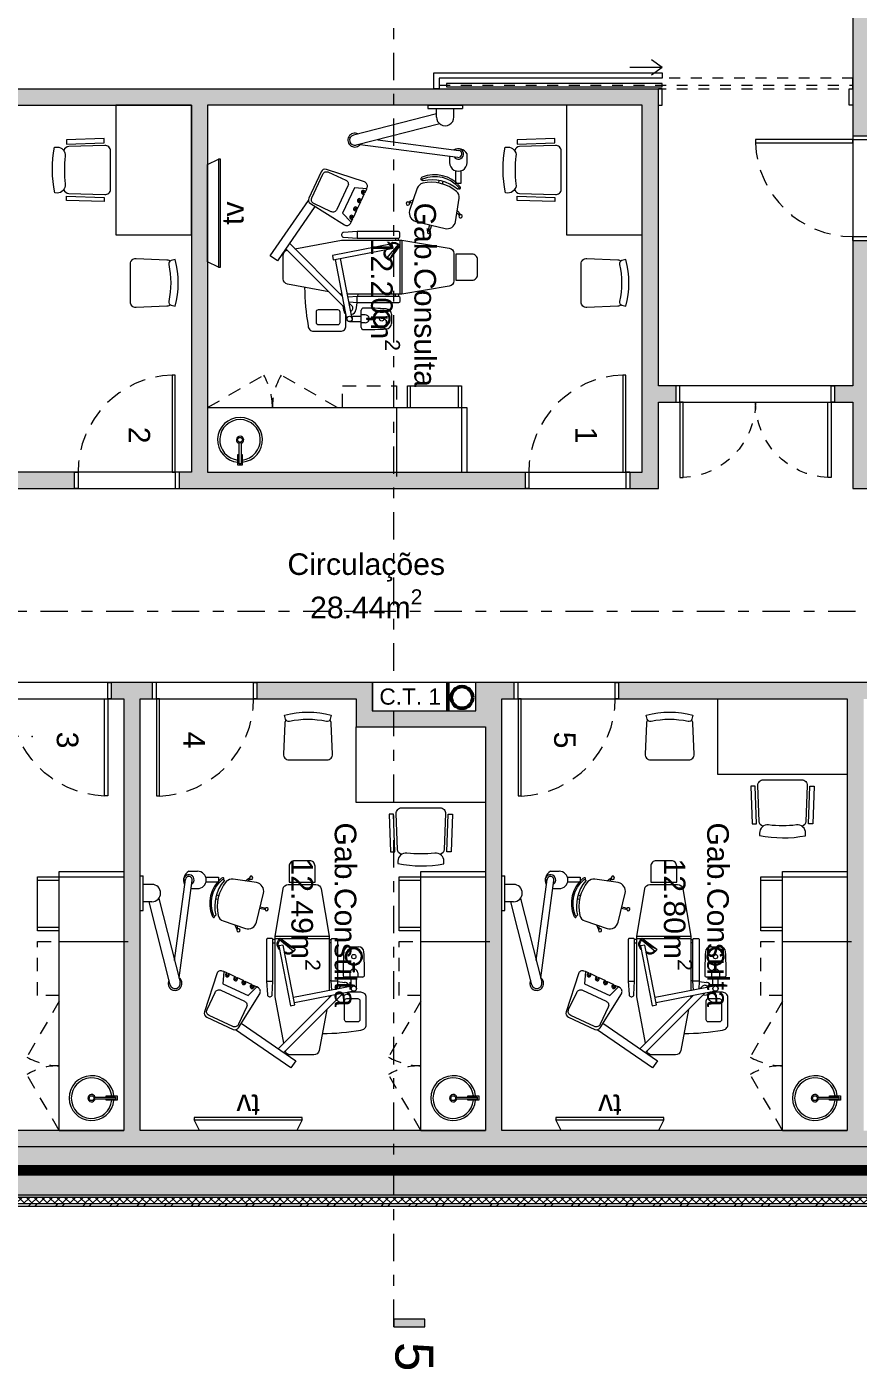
# Model space of a CAD drawing. Header units: metres. Extents: x 83 to 133, y -243 to -94.
# Drawn here: x 90.78 to 98.48, y -150.85 to -138.41 of the extents above; entities that cross this region are included whole.
import ezdxf

# ---------------------------------------------------------------- set-up
doc = ezdxf.new("R2010")
doc.units = ezdxf.units.M
doc.set_wipeout_variables(frame=1)
for name, pattern in [('08-128-Piso06_struct$0$HIDDEN', [0.375, 0.25, -0.125]), ('DASHDOT', [25.4, 12.7, -6.35, 0, -6.35]), ('DOT2', [3.175, 0, -3.175]), ('HIDDEN', [2.325005, 1.550003, -0.775002]), ('HIDDEN2', [4.7625, 3.175, -1.5875])]:
    doc.linetypes.add(name, pattern=pattern)
doc.layers.get('0').update_dxf_attribs({"lineweight": 5})
for name, color, linetype, lineweight in [('ARQ_Carpintarias', 6, 'Continuous', 5), ('ARQ_Legendas', 41, 'Continuous', 5), ('ARQ_Legendas Auto', 41, 'Continuous', 5), ('ARQ_Legendas sinalética', 71, 'Continuous', 5), ('ARQ_Mobiliario', 21, 'Continuous', 5), ('ARQ_Mobiliario GTS', 21, 'Continuous', 5), ('ARQ_Pladur', 1, 'Continuous', 5), ('ARQ_SCI', 2, 'Continuous', 5), ('ARQ_Tramas Pladur', 253, 'Continuous', 5), ('ARQ_Vista', 8, 'Continuous', 5), ('BASE', 7, 'Continuous', 5), ('FOLHA', 15, 'Continuous', 5), ('PLADUR', 1, 'Continuous', 5), ('VISTA', 8, 'Continuous', 5)]:
    doc.layers.add(name, color=color, linetype=linetype, lineweight=lineweight)
doc.layers.add('ARQ_HELP', color=7, linetype='Continuous', lineweight=5, true_color=0x1aff1a, plot=False)
doc.styles.get("Standard").update_dxf_attribs({"font": 'arial.ttf'})

# ---------------------------------------------------------------- blocks, each defined once
blk = doc.blocks.new('TS ST_BASE')
at = {"true_color": 0x323232}
blk.add_hatch(color=250, dxfattribs=at).paths.add_polyline_path([(130.981, -149.235), (130.981, -148.785), (85.803, -148.785), (85.803, -149.235), (105.857, -149.235)])
at = {"true_color": 0x808080}
h = blk.add_hatch(dxfattribs=at)
h.set_pattern_fill('FP_10', color=8, style=0, pattern_type=2)
h.set_pattern_definition([(45, (0, 0), (-0.035355339, 0.035355339), []), (135, (0, 0), (-0.035355339, -0.035355339), [])])
h.paths.add_polyline_path([(131.511, -149.315), (131.511, -149.255), (85.723, -149.255), (85.723, -149.315), (105.857, -149.315)])
h = blk.add_hatch(dxfattribs=at)
h.set_pattern_fill('FP_8', color=8, style=0, pattern_type=2)
h.set_pattern_definition([(0, (0, 0), (0.1016, 0.0254), [0.00838, -0.06782, 0.00838, -0.06782, -0.4064]), (0, (0, 0), (0.1016, 0.0254), [-0.1524, 0.00838, -0.14402, 0.00838, -0.06782, -0.1778]), (0, (0, 0), (0.1016, 0.0254), [-0.381, 0.00838, -0.04242, 0.00838, -0.11862]), (120, (0.0381, 0.0127), (-0.0727970453, 0.075288181), [0.00838, -0.06782, 0.00838, -0.06782, -0.4064]), (120, (0.0381, 0.0127), (-0.0727970453, 0.075288181), [-0.1524, 0.00838, -0.14402, 0.00838, -0.06782, -0.1778]), (120, (0.0381, 0.0127), (-0.0727970453, 0.075288181), [-0.381, 0.00838, -0.04242, 0.00838, -0.11862]), (240, (0.0508, 0.0635), (-0.0288029547, -0.100688181), [0.00838, -0.06782, 0.00838, -0.06782, -0.4064]), (240, (0.0508, 0.0635), (-0.0288029547, -0.100688181), [-0.1524, 0.00838, -0.14402, 0.00838, -0.06782, -0.1778]), (240, (0.0508, 0.0635), (-0.0288029547, -0.100688181), [-0.381, 0.00838, -0.04242, 0.00838, -0.11862])])
h.paths.add_polyline_path([(131.451, -149.255), (131.451, -149.235), (85.783, -149.235), (85.783, -149.255), (105.857, -149.255)])
at = {"true_color": 0x646464}
h = blk.add_hatch(dxfattribs=at)
h.set_pattern_fill('FP_9', color=251, style=0, pattern_type=2)
h.set_pattern_definition([(45, (0, 0), (-0.12572359, 0.12572359), []), (45, (0, 0.1905), (-0.12572359, 0.12572359), [])])
h.paths.add_polyline_path([(131.531, -149.335), (131.531, -149.315), (85.703, -149.315), (85.703, -149.335), (105.857, -149.335)])
for p, q in [((131.431, -148.785), (85.703, -148.785)), ((131.451, -149.255), (85.783, -149.255)), ((131.431, -149.235), (85.803, -149.235)), ((85.703, -149.335), (131.531, -149.335)), ((131.511, -149.315), (85.723, -149.315))]:
    blk.add_line(p, q)
blk = doc.blocks.new('Arq Porta 90-flat98')
at = {"color": 0}
for points in [[(0, -0.15), (0.15, -0.15), (0.15, -0.115)], [(0, -0.115), (0, -0.15)], [(0, -0.15), (-0.9, -0.15), (-0.9, -0.18), (0, -0.18), (0, -0.15)], [(0, -1.05), (0.15, -1.05), (0.15, -1.085)], [(0, -1.085), (0, -1.05)]]:
    blk.add_lwpolyline(points, dxfattribs=at)
at = {"layer": 'ARQ_Pladur', "linetype": 'Continuous'}
for p, q in [((0, -0.115), (0.15, -0.115)), ((0, -1.085), (0.15, -1.085))]:
    blk.add_line(p, q, dxfattribs=at)
at = {"layer": 'ARQ_Vista', "linetype": 'HIDDEN', "ltscale": 0.1}
blk.add_arc((0, -0.149), 0.901, 181.9659, 269.9762, dxfattribs=at)
blk = doc.blocks.new('Sanit Cuba Redonda-flat6')
at = {"color": 0}
blk.add_lwpolyline([(-0.009, -0.165), (-0.02, -0.165), (-0.02, -0.064), (0.02, -0.064), (0.02, -0.165), (0.009, -0.165)], dxfattribs=at)
blk.add_lwpolyline([(-0.009, -0.078), (0.009, -0.078), (0.009, -0.276), (-0.009, -0.276)], close=True, dxfattribs=at)
blk.add_circle((0, -0.3), 0.0225, dxfattribs=at)
for radius, start, end in [(0.208, 95.5217, 84.5532), (0.188, 96.096, 83.9868), (0.0344, 105.1479, 74.8521)]:
    blk.add_arc((0, -0.3), radius, start, end, dxfattribs=at)
blk = doc.blocks.new('Bancada DEN-flat6')
for p, q in [((-1.75, -0.6), (-1.75, 0.039)), ((0, -0.6), (0, 0)), ((-2.4, -0.6), (-2.4, 0)), ((-2.35, -0.6), (-2.35, -0.001)), ((0, -0.6), (-2.4, -0.6))]:
    blk.add_line(p, q)
at = {"linetype": '08-128-Piso06_struct$0$HIDDEN', "ltscale": 0.5}
for p, q in [((-1.2, -0.6), (-0.68, -0.9)), ((0, -0.6), (-0.52, -0.9))]:
    blk.add_line(p, q, dxfattribs=at)
for points in [[(-1.85, -0.6), (-1.85, -0.8), (-2.35, -0.8), (-2.35, -0.6)], [(-2.32, -0.8), (-2.32, -0.6)], [(-1.88, -0.6), (-1.88, -0.8)]]:
    blk.add_lwpolyline(points)
blk.add_lwpolyline([(-1.25, -0.6), (-1.25, -0.8), (-1.75, -0.8), (-1.75, -0.6)], dxfattribs=at)
for centre, start, end in [((-1.2, -0.6), 330, 0), ((0, -0.6), 180, 210)]:
    blk.add_arc(centre, 0.6, start, end, dxfattribs=at)
blk.add_blockref('Sanit Cuba Redonda-flat6', (-0.3, 0))
blk = doc.blocks.new('Equip Cadeira Dentária-flat6')
at = {"color": 0, "linetype": 'Continuous'}
for p, q in [((0.798, 0.436), (0.798, 0.522)), ((1.04, 0.516), (1.078, 0.516)), ((1.078, 0.559), (1.078, 0.399)), ((1.185, 0.504), (1.078, 0.504)), ((1.023, 0.485), (0.95, 0.485)), ((1.023, 0.473), (0.95, 0.473)), ((1.04, 0.443), (1.078, 0.443)), ((1.164, 0.454), (1.081, 0.454)), ((1.119, 0.329), (1.127, 0.395)), ((1.16, 0.479), (1.268, -0.081)), ((1.21, 0.479), (1.317, -0.072)), ((1.247, 0.36), (1.242, 0.395)), ((0.7, -0.25), (0.7, 0.25)), ((0.72, -0.202), (0.72, 0.25)), ((0.761, 0.27), (0.761, 0.25)), ((1.109, 0.25), (1.111, 0.27)), ((1.115, 0.329), (1.115, 0.27)), ((1.26, 0.25), (1.258, 0.263)), ((0.842, -0.079), (0.729, -0.212)), ((0.72, -0.25), (0.72, -0.206)), ((0.847, -0.157), (0.842, -0.164)), ((0.761, -0.27), (0.761, -0.25)), ((1.115, -0.329), (1.115, -0.27)), ((0.325, -0.772), (0.319, -0.795)), ((0.359, -0.78), (0.354, -0.803))]:
    blk.add_line(p, q, dxfattribs=at)
for points in [[(1.602, 0.187, 0.04351), (1.569, 0.544, 0.414214), (1.519, 0.594), (1.269, 0.594, 0.414214), (1.219, 0.544), (1.219, 0.431)], [(1.174, 0.407, 0.540214), (1.163, 0.358), (1.188, 0.334)], [(1.199, 0.275), (1.115, 0.27), (0.731, 0.27, -0.414214), (0.721, 0.28), (0.721, 0.319, -0.414214), (0.731, 0.329), (1.115, 0.329), (1.189, 0.325)], [(0.428, -0.389), (0.438, -0.348), (0.44, -0.348, 0.447214), (0.451, -0.351), (0.453, -0.351), (0.443, -0.393)], [(0.731, -0.25), (0.731, -0.27, 0.414214), (0.721, -0.28), (0.721, -0.319, 0.414214), (0.731, -0.329), (1.115, -0.329), (1.241, -0.322, 0.398235), (1.26, -0.302), (1.26, -0.297, 0.398235), (1.241, -0.277), (1.115, -0.27), (0.731, -0.27)], [(0.187, -0.523), (0.162, -0.495), (0.163, -0.495, 0.447214), (0.173, -0.49), (0.175, -0.489), (0.191, -0.499)], [(1.449, -0.884), (1.563, -0.64, 0.379025), (1.548, -0.59), (1.233, -0.393, 0.414214), (1.178, -0.405), (1.17, -0.418), (1.155, -0.452), (1.163, -0.456, -2.849), (1.159, -0.465), (1.15, -0.461), (1.118, -0.529), (1.127, -0.533, -2.849), (1.123, -0.542), (1.114, -0.538), (1.082, -0.606), (1.091, -0.61, -2.849), (1.087, -0.619), (1.078, -0.615), (1.046, -0.683), (1.055, -0.687, -2.849), (1.051, -0.696), (1.042, -0.692), (1.026, -0.726), (1.022, -0.74, 0.414214), (1.047, -0.79), (1.4, -0.905, 0.379025), (1.449, -0.884)], [(0.595, -0.622), (0.631, -0.609), (0.63, -0.607, -0.447214), (0.623, -0.598), (0.622, -0.597), (0.603, -0.599)], [(0.173, -0.731, 1.14546), (0.159, -0.737, 0.124165), (0.164, -0.749, 0.323726), (0.512, -0.834, 0.124165), (0.523, -0.825, 1.14546), (0.513, -0.813)]]:
    blk.add_lwpolyline(points, format="xyb", dxfattribs=at)
at = {"color": 0, "linetype": 'Continuous', "flags": 128}
for points in [[(1.473, 0.393), (1.297, 0.393, -0.414214), (1.277, 0.413), (1.277, 0.515, -0.414214), (1.297, 0.535), (1.473, 0.535, -0.414214), (1.493, 0.515), (1.493, 0.413, -0.414214)], [(0.05, -0.12), (0.2, -0.12), (0.2, 0.12), (0.05, 0.12, 0.414214), (0, 0.07), (0, -0.07, 0.414214)], [(1.356, -0.514), (1.516, -0.589, -0.414214), (1.536, -0.642), (1.433, -0.862, -0.414214), (1.38, -0.881), (1.22, -0.806, -0.414214), (1.2, -0.753), (1.303, -0.534, -0.414214)], [(0.187, -0.723, 0.237888), (0.504, -0.8, -0.605717), (0.511, -0.816, -0.122717), (0.506, -0.82, -0.323529), (0.176, -0.74, -0.122717), (0.173, -0.734, -0.605717)]]:
    blk.add_lwpolyline(points, format="xyb", close=True, dxfattribs=at)
at = {"color": 0, "linetype": 'Continuous'}
for points in [[(1.777, -0.17), (1.229, 0.377)], [(0.731, 0.25), (0.731, 0.27)], [(1.25, 0.271), (1.742, -0.221)], [(1.506, -0.563), (1.854, -0.058), (1.92, -0.104), (1.566, -0.617)], [(1.026, -0.726), (1.14, -0.735), (1.25, -0.499), (1.17, -0.418)]]:
    blk.add_lwpolyline(points, dxfattribs=at)
at = {"color": 0, "linetype": 'Continuous', "flags": 128}
for points in [[(1.691, -0.17), (1.26, -0.25), (0.7, -0.25), (0.262, -0.177, -0.366629), (0.22, -0.128), (0.22, 0.128, -0.366629), (0.262, 0.177), (0.7, 0.25), (1.204, 0.25)], [(1.378, 0.228), (1.759, 0.158, -0.361544), (1.8, 0.108), (1.8, -0.108, -0.339517), (1.763, -0.157, -0.339517)], [(0.822, -0.208, -0.402739), (0.74, -0.22), (0.718, -0.204), (0.82, -0.064), (0.842, -0.079, -0.403201), (0.857, -0.161, -0.403201)], [(0.835, -0.087), (0.836, -0.087, -0.414214), (0.847, -0.157)], [(0.804, -0.212, -0.323563), (0.746, -0.212), (0.736, -0.205)], [(1.146, -0.47), (1.151, -0.472, 1.863325), (1.164, -0.445), (1.159, -0.443)], [(1.074, -0.624), (1.079, -0.626, 1.863325), (1.092, -0.599), (1.087, -0.597)], [(1.11, -0.547), (1.115, -0.549, 1.863325), (1.128, -0.522), (1.123, -0.52)], [(1.038, -0.701), (1.043, -0.703, 1.863325), (1.056, -0.676), (1.051, -0.674)]]:
    blk.add_lwpolyline(points, format="xyb", dxfattribs=at)
blk.add_lwpolyline([(1.254, 0.25), (1.26, 0.25), (1.274, 0.247)], dxfattribs=at)
at = {"color": 0, "linetype": 'Continuous'}
blk.add_lwpolyline([(1.336, -0.068), (0.783, -0.175), (0.79, -0.215), (1.344, -0.107)], close=True, dxfattribs=at)
blk.add_lwpolyline([(0.507, -0.777, 0.260869), (0.558, -0.732), (0.629, -0.524, 0.427409), (0.571, -0.424), (0.3, -0.358, 0.427409), (0.203, -0.421), (0.17, -0.638, 0.260869), (0.194, -0.702, 0.234505)], format="xyb", close=True, dxfattribs=at)
for centre, radius in [((0.888, 0.479), 0.02), ((1.185, 0.479), 0.025), ((0.446, -0.346), 0.005), ((0.167, -0.488), 0.005), ((0.63, -0.6), 0.005)]:
    blk.add_circle(centre, radius, dxfattribs=at)
for centre, radius, start, end in [((0.848, 0.522), 0.05, 93.3074, 180), ((0.888, 0.479), 0.08, 4.3667, 355.6333), ((0.888, 0.479), 0.07, 4.992, 355.008), ((1.088, -3.631), 4.21, 90.4102, 93.3074), ((1.04, 0.479), 0.0368, 90, 170.4608), ((1.058, 0.559), 0.02, 0, 90.4102), ((0.848, 0.436), 0.05, 180, 266.6926), ((1.088, 4.589), 4.21, 266.6926, 269.5898), ((0.95, 0.479), 0.00609, 90, 270), ((1.04, 0.479), 0.0368, 189.5392, 270), ((1.023, 0.479), 0.00609, 270, 90), ((1.058, 0.399), 0.02, 269.5898, 0), ((1.176, 0.389), 0.05, 100.0044, 173.0605), ((1.193, 0.389), 0.05, 6.9395, 58.8932), ((0.438, 0.106), 0.418, 312.1143, 336.123), ((0.45, -0.328), 0.015, 268.93, 244.7502), ((0.158, -0.472), 0.015, 308.93, 284.7502), ((0.645, -0.59), 0.015, 228.017, 203.8373), ((0.501, -0.808), 0.0125, 293.2535, 321.2382)]:
    blk.add_arc(centre, radius, start, end, dxfattribs=at)
blk = doc.blocks.new('Equip RX Dentária-flat6')
at = {"color": 0, "linetype": 'Continuous'}
for p, q in [((-0.146, 0.608), (-0.146, 0.724)), ((-0.146, 0.724), (-0.1, 0.724)), ((-0.1, 0.724), (-0.1, 0.608)), ((-0.202, 0.451), (-0.202, 0.531)), ((-0.041, 0.472), (-0.041, 0.531)), ((0.625, 0.319), (-0.126, 0.419)), ((0.786, 0.362), (-0.118, 0.482)), ((0.05, 0.172), (0.825, 0.37)), ((0.08, 0.08), (0.849, 0.276)), ((0.161, 0.029), (-0.161, 0.029)), ((-0.161, 0), (-0.161, 0.029)), ((0.161, 0), (-0.161, 0)), ((-0.08, 0.109), (-0.08, 0.029)), ((0.08, 0.109), (0.08, 0.029)), ((0.161, 0), (0.161, 0.029))]:
    blk.add_line(p, q, dxfattribs=at)
for centre, radius, start, end in [((-0.122, 0.531), 0.0804, 360, 180), ((-0.122, 0.451), 0.0482, 34.2218, 310.6011), ((-0.122, 0.493), 0.0911, 208.0725, 297.3859), ((-0.122, 0.451), 0.0322, 82.4115, 262.4115), ((0.837, 0.323), 0.0643, 242.931, 145.7502), ((0.837, 0.323), 0.0482, 284.3406, 104.3406), ((0, 0.109), 0.0804, 360, 180)]:
    blk.add_arc(centre, radius, start, end, dxfattribs=at)
blk = doc.blocks.new('Mob Cadeira rodada 1-flat56')
for points in [[(0.108, 0.293), (0.458, 0.281), (0.458, 0.241), (0.108, 0.253)], [(0.108, -0.293), (0.458, -0.281), (0.458, -0.241), (0.108, -0.253)]]:
    blk.add_lwpolyline(points, close=True)
blk.add_lwpolyline([(0.481, 0.181, 0.320836), (0.436, 0.217), (0.103, 0.228, 0.430564), (0.05, 0.178), (0.05, -0.178, 0.430564), (0.103, -0.228), (0.436, -0.217, 0.320836), (0.481, -0.181)], format="xyb")
blk.add_lwpolyline([(0.568, -0.212), (0.545, -0.213, -0.46106), (0.469, -0.129, 0.062207), (0.469, 0.129, -0.46106), (0.545, 0.213), (0.565, 0.212, -0.102212)], format="xyb", close=True)
blk = doc.blocks.new('Mob Mesa controlo-flat7')
at = {"color": 0}
blk.add_lwpolyline([(0.7, 0), (0.7, 1.2), (0, 1.2), (0, 0)], close=True, dxfattribs=at)
blk.add_blockref('Mob Cadeira rodada 1-flat56', (0.7, 0.6), dxfattribs=at)
blk = doc.blocks.new('Mob Cadeira 1-flat54')
at = {"color": 0}
blk.add_lwpolyline([(0.44, -0.153, 0.169762), (0.427, -0.123), (0.234, 0.088, 0.430564), (0.161, 0.09), (-0.09, -0.161, 0.430564), (-0.088, -0.234), (0.123, -0.427, 0.169762), (0.153, -0.44)], format="xyb", dxfattribs=at)
blk.add_lwpolyline([(0.156, -0.448, -0.400296), (0.166, -0.408, 0.108355), (0.408, -0.166, -0.400296), (0.448, -0.156), (0.482, -0.176, -0.128747), (0.176, -0.482)], format="xyb", close=True, dxfattribs=at)
blk = doc.blocks.new('TV Sala Espera-flat1')
at = {"color": 0}
for p, q in [((-0.5, -0.1), (-0.5, -0.12)), ((-0.5, -0.12), (0.5, -0.12)), ((0.5, -0.12), (0.5, -0.1))]:
    blk.add_line(p, q, dxfattribs=at)
blk.add_lwpolyline([(0.5, -0.1), (-0.5, -0.1), (-0.45, 0), (0.45, 0)], close=True, dxfattribs=at)
at = {"layer": 'ARQ_Legendas', "insert": (0, -0.133), "char_height": 0.2, "width": 1.01605, "attachment_point": 2}
blk.add_mtext('tv', dxfattribs=at)
blk = doc.blocks.new('porta 1.70cm')
for points in [[(-730.989, 85.596), (-731.019, 85.596), (-731.019, 87.596), (-730.989, 87.596), (-730.989, 85.596)], [(-730.819, 85.631), (-730.819, 85.596), (-730.969, 85.596), (-730.969, 85.631)], [(-730.819, 83.831), (-730.819, 83.866), (-730.969, 83.866), (-730.969, 83.831)]]:
    blk.add_lwpolyline(points)
at = {"layer": 'ARQ_Pladur', "linetype": 'Continuous'}
for p, q in [((-730.819, 85.631), (-730.969, 85.631)), ((-730.969, 83.831), (-730.819, 83.831))]:
    blk.add_line(p, q, dxfattribs=at)
at = {"layer": 'ARQ_Vista', "linetype": 'DOT2', "ltscale": 0.005}
blk.add_line((-731.004, 87.661), (-731.004, 83.831), dxfattribs=at)
at = {"layer": 'ARQ_Vista'}
for q in [(-731.169, 85.896), (-731.239, 85.696), (-731.098, 85.696)]:
    blk.add_line((-731.169, 85.596), q, dxfattribs=at)
at = {"layer": 'ARQ_Vista', "linetype": 'Continuous'}
blk.add_lwpolyline([(-730.969, 87.711), (-731.119, 87.711), (-731.119, 85.596), (-731.069, 85.596), (-731.069, 87.661), (-730.969, 87.661), (-730.969, 87.711)], dxfattribs=at)
at = {"layer": 'ARQ_Vista', "linetype": 'HIDDEN2', "ltscale": 0.015}
blk.add_lwpolyline([(-730.969, 83.831), (-731.069, 83.831), (-731.069, 87.661), (-730.969, 87.661), (-730.969, 83.831)], dxfattribs=at)
blk = doc.blocks.new('Porta1400')
at = {"color": 0}
for points in [[(-0.7, 0.15), (-0.7, 0.85), (-0.67, 0.85), (-0.67, 0.15), (-0.7, 0.15)], [(0.7, 0.15), (0.7, 0.85), (0.67, 0.85), (0.67, 0.15), (0.7, 0.15)], [(-0.7, 0.15), (-0.7, 0), (-0.735, 0)], [(-0.735, 0.15), (-0.7, 0.15)], [(0.7, 0.15), (0.7, 0), (0.735, 0)], [(0.735, 0.15), (0.7, 0.15)]]:
    blk.add_lwpolyline(points, dxfattribs=at)
at = {"layer": 'ARQ_Pladur', "linetype": 'Continuous'}
for p, q in [((-0.735, 0.15), (-0.735, 0)), ((0.735, 0.15), (0.735, 0))]:
    blk.add_line(p, q, dxfattribs=at)
at = {"layer": 'VISTA', "linetype": 'HIDDEN2', "ltscale": 0.03}
for centre, start, end in [((-0.7, 0.15), 0, 87.5437), ((0.7, 0.15), 92.4563, 180)]:
    blk.add_arc(centre, 0.7, start, end, dxfattribs=at)
blk = doc.blocks.new('CARRETEL TIPO 1')
at = {"lineweight": 50}
blk.add_wipeout([(-0.15, 0.44), (0.81, 0.44), (0.81, 0.18), (-0.15, 0.18)], dxfattribs=at).dxf.layer = 'ARQ_SCI'
at = {"layer": 'ARQ_SCI', "lineweight": 50}
blk.add_line((0.55, 0.44), (0.55, 0.18), dxfattribs=at)
blk.add_circle((0.68, 0.303), 0.1, dxfattribs=at)
at = {"layer": 'ARQ_SCI', "insert": (0.2, 0.31), "char_height": 0.15, "attachment_point": 5}
blk.add_mtext_dynamic_manual_height_columns('\\pxqc;C.T. 1', width=0.96392, gutter_width=1, heights=[0], dxfattribs=at)

msp = doc.modelspace()

# ---------------------------------------------------------------- hatches: boundary and pattern name
at = {"layer": 'ARQ_Tramas Pladur'}
h = msp.add_hatch(color=256, dxfattribs=at)
h.dxf.hatch_style = 1
h.paths.add_polyline_path([(107.131, -142.685), (107.131, -138.27), (106.981, -138.27), (106.981, -138.385), (101.781, -138.385), (101.781, -135.385), (102.781, -135.385), (102.781, -135.235), (102.781, -130.938), (102.631, -130.938), (102.631, -132.713), (102.516, -132.713), (102.516, -132.863), (102.631, -132.863), (102.631, -135.235), (101.031, -135.235), (101.031, -132.863), (101.546, -132.863), (101.546, -132.713), (101.031, -132.713), (101.031, -132.598), (100.881, -132.598), (100.881, -135.235), (98.841, -135.235), (98.841, -133.905), (98.581, -133.905), (98.581, -131.513), (100.881, -131.513), (100.881, -131.628), (101.031, -131.628), (101.031, -131.248), (100.881, -131.248), (100.881, -131.363), (98.581, -131.363), (98.581, -129.163), (100.881, -129.163), (100.881, -130.278), (101.031, -130.278), (101.031, -129.013), (98.431, -129.013), (98.431, -134.275), (98.691, -134.275), (98.691, -135.235), (98.431, -135.235), (98.431, -135.985), (98.266, -135.985), (98.266, -136.135), (98.431, -136.135), (98.431, -137.3), (98.581, -137.3), (98.581, -135.385), (101.631, -135.385), (101.631, -138.385), (98.581, -138.385), (98.581, -138.27), (98.431, -138.27), (98.431, -139.417), (98.581, -139.417), (98.581, -138.535), (99.981, -138.535), (99.981, -140.46), (98.581, -140.46), (98.581, -140.387), (98.431, -140.387), (98.431, -141.735), (98.266, -141.735), (98.266, -141.885), (98.431, -141.885), (98.431, -142.685), (98.896, -142.685), (98.896, -142.535), (98.581, -142.535), (98.581, -140.61), (99.981, -140.61), (99.981, -142.535), (99.866, -142.535), (99.866, -142.685), (102.396, -142.685), (102.396, -142.535), (100.131, -142.535), (100.131, -138.535), (103.481, -138.535), (103.481, -142.535), (103.366, -142.535), (103.366, -142.685), (103.746, -142.685), (103.746, -142.535), (103.631, -142.535), (103.631, -138.535), (106.981, -138.535), (106.981, -142.535), (104.716, -142.535), (104.716, -142.685), (105.481, -142.685), (105.481, -142.85), (105.631, -142.85), (105.631, -142.685)])
h = msp.add_hatch(color=256, dxfattribs=at)
h.dxf.hatch_style = 1
h.paths.add_polyline_path([(90.331, -142.685), (90.331, -142.85), (90.481, -142.85), (90.481, -142.685), (91.221, -142.685), (91.221, -142.535), (88.281, -142.535), (88.281, -139.135), (92.306, -139.135), (92.306, -142.535), (92.191, -142.535), (92.191, -142.685), (95.396, -142.685), (95.396, -142.535), (92.456, -142.535), (92.456, -139.135), (96.481, -139.135), (96.481, -142.535), (96.366, -142.535), (96.366, -142.685), (96.631, -142.685), (96.631, -141.885), (96.796, -141.885), (96.796, -141.735), (96.631, -141.735), (96.631, -138.985), (94.601, -138.985), (94.551, -138.985), (89.815, -138.985), (89.815, -138.87), (89.665, -138.87), (89.665, -138.985), (88.281, -138.985), (88.281, -137.785), (89.665, -137.785), (89.665, -137.9), (89.815, -137.9), (89.815, -137.785), (89.83, -137.785), (89.83, -137.635), (88.281, -137.635), (88.281, -134.335), (88.281, -134.185), (88.131, -134.185), (88.131, -142.685)])
h = msp.add_hatch(color=256, dxfattribs=at)
h.dxf.hatch_style = 1
h.paths.add_polyline_path([(108.131, -148.785), (108.131, -148.635), (106.631, -148.635), (106.631, -144.635), (106.746, -144.635), (106.746, -144.485), (105.631, -144.485), (105.631, -144.32), (105.481, -144.32), (105.481, -144.485), (104.316, -144.485), (104.316, -144.635), (106.481, -144.635), (106.481, -148.635), (103.231, -148.635), (103.231, -144.635), (103.346, -144.635), (103.346, -144.485), (101.891, -144.485), (101.891, -144.635), (103.081, -144.635), (103.081, -148.635), (98.531, -148.635), (98.531, -144.635), (99.721, -144.635), (99.721, -144.485), (96.266, -144.485), (96.266, -144.635), (98.381, -144.635), (98.381, -148.635), (95.181, -148.635), (95.181, -144.635), (95.296, -144.635), (95.296, -144.485), (94.941, -144.485), (94.941, -144.745), (93.981, -144.745), (93.981, -144.485), (92.916, -144.485), (92.916, -144.635), (93.831, -144.635), (93.831, -144.895), (95.031, -144.895), (95.031, -148.635), (91.831, -148.635), (91.831, -144.635), (91.946, -144.635), (91.946, -144.485), (91.566, -144.485), (91.566, -144.635), (91.681, -144.635), (91.681, -148.635), (88.281, -148.635), (88.281, -144.635), (90.596, -144.635), (90.596, -144.485), (90.481, -144.485), (90.481, -144.32), (90.331, -144.32), (90.331, -144.485), (88.131, -144.485), (88.131, -148.785)])
at = {"layer": 'FOLHA'}
h = msp.add_hatch(color=256, dxfattribs=at)
h.dxf.hatch_style = 1
h.paths.add_polyline_path([(94.18, -150.384), (94.18, -150.454), (94.467, -150.454), (94.467, -150.384)])

# ---------------------------------------------------------------- linework, layer by layer
at = {"color": 5, "linetype": 'DASHDOT', "ltscale": 0.05, "true_color": 0x0000f5, "const_width": 0.1}
msp.add_lwpolyline([(85.953, -100.343), (131.209, -100.343), (131.209, -149.004), (85.953, -149.004)], close=True, dxfattribs=at)
at = {"layer": 'ARQ_HELP'}
msp.add_point((90.831, -144.985), dxfattribs=at)
at = {"layer": 'FOLHA', "linetype": 'DASHDOT', "ltscale": 0.02}
for p, q in [((94.18, -150.454), (94.18, -97.794)), ((132.506, -143.825), (83.799, -143.825))]:
    msp.add_line(p, q, dxfattribs=at)
at = {"layer": 'FOLHA'}
msp.add_lwpolyline([(94.18, -150.384), (94.18, -150.454), (94.467, -150.454), (94.467, -150.384), (94.18, -150.384)], dxfattribs=at)
at = {"layer": 'PLADUR'}
msp.add_lwpolyline([(89.815, -137.785), (96.631, -137.785), (96.631, -136.135), (98.431, -136.135), (98.431, -141.735), (96.631, -141.735), (96.631, -138.985), (89.815, -138.985)], dxfattribs=at)
for points in [[(88.281, -139.135), (92.306, -139.135), (92.306, -142.535), (88.281, -142.535)], [(92.456, -139.135), (92.456, -142.535), (92.456, -142.535), (92.456, -142.535), (96.481, -142.535), (96.481, -139.135)], [(88.281, -148.635), (88.281, -144.635), (91.681, -144.635), (91.681, -148.635)], [(95.181, -148.635), (95.181, -144.635), (98.381, -144.635), (98.381, -148.635)]]:
    msp.add_lwpolyline(points, close=True, dxfattribs=at)

# ---------------------------------------------------------------- block references
at = {"layer": 'ARQ_Carpintarias', "xscale": -1}
for name, p, rotation in [('porta 1.70cm', (182.263, -869.953), 90), ('Arq Porta 90-flat98', (91.681, -144.635), 270)]:
    msp.add_blockref(name, p, dxfattribs=dict(at, rotation=rotation))
at = {"layer": 'ARQ_Carpintarias'}
msp.add_blockref('Arq Porta 90-flat98', (98.431, -139.302), dxfattribs=at)
for p, rotation in [((92.306, -142.535), 270), ((96.481, -142.535), 270), ((91.831, -144.635), 90), ((95.181, -144.635), 90)]:
    msp.add_blockref('Arq Porta 90-flat98', p, dxfattribs=dict(at, rotation=rotation))
at = {"layer": 'ARQ_Carpintarias', "linetype": 'Continuous', "xscale": -1, "rotation": 180}
msp.add_blockref('Porta1400', (97.531, -141.735), dxfattribs=at)
at = {"layer": 'ARQ_Mobiliario', "linetype": 'Continuous'}
for p, rotation in [((92.456, -142.535), 180), ((91.681, -148.635), 270), ((95.031, -148.635), 270), ((98.381, -148.635), 270)]:
    msp.add_blockref('Bancada DEN-flat6', p, dxfattribs=dict(at, rotation=rotation))
at = {"layer": 'ARQ_Mobiliario GTS'}
for name, p, rotation in [('Mob Mesa controlo-flat7', (92.306, -139.135), 180), ('Equip RX Dentária-flat6', (94.656, -139.135), 180), ('Mob Mesa controlo-flat7', (96.481, -139.135), 180), ('TV Sala Espera-flat1', (92.456, -140.135), 90.0001048529692), ('Equip Cadeira Dentária-flat6', (94.956, -140.635), 180), ('Mob Cadeira 1-flat54', (93.385, -145.251), 134.9999999999999), ('Mob Cadeira 1-flat54', (96.735, -145.251), 134.9999999999999), ('Equip Cadeira Dentária-flat6', (93.331, -146.135), 270), ('Equip Cadeira Dentária-flat6', (96.681, -146.135), 270), ('Equip RX Dentária-flat6', (91.831, -146.435), 270), ('Equip RX Dentária-flat6', (95.181, -146.435), 270), ('TV Sala Espera-flat1', (92.831, -148.635), 180.0001048529692), ('TV Sala Espera-flat1', (96.181, -148.635), 180.0001048529692)]:
    msp.add_blockref(name, p, dxfattribs=dict(at, rotation=rotation))
for name, p, xscale, rotation in [('Mob Cadeira 1-flat54', (91.69, -140.781), -0.9999999999999998, 135.0000000000001), ('Mob Cadeira 1-flat54', (95.865, -140.781), -0.9999999999999998, 135.0000000000001), ('Mob Mesa controlo-flat7', (98.381, -144.635), -1, 90), ('Mob Mesa controlo-flat7', (95.031, -144.895), -1, 90)]:
    msp.add_blockref(name, p, dxfattribs=dict(at, xscale=xscale, rotation=rotation))
at = {"layer": 'BASE'}
msp.add_blockref('TS ST_BASE', (0, 0), dxfattribs=at)

# ---------------------------------------------------------------- texts
at = {"layer": 'ARQ_Legendas Auto', "char_height": 0.2, "width": 1.3, "attachment_point": 5, "rotation": 270}
for s, insert in [('\\A1;Gab.Consulta\\P12.20m{\\H0.7x;\\S2^ ;}', (94.269, -140.891)), ('\\A1;Gab.Consulta\\P12.49m{\\H0.7x;\\S2^ ;}', (93.531, -146.635)), ('\\A1;Gab.Consulta\\P12.80m{\\H0.7x;\\S2^ ;}', (96.981, -146.635))]:
    msp.add_mtext(s, dxfattribs=dict(at, insert=insert))
at = {"layer": 'ARQ_Legendas Auto', "insert": (93.925, -143.589), "char_height": 0.2, "width": 2.76069, "attachment_point": 5}
msp.add_mtext('\\A1;Circulações\\P28.44m{\\H0.7x;\\S2^ ;}', dxfattribs=at)
at = {"layer": 'ARQ_Legendas sinalética', "char_height": 0.2, "width": 0.81601, "attachment_point": 5, "rotation": 270}
for s, insert in [('2', (91.823, -142.192)), ('1', (95.963, -142.192)), ('3', (91.157, -145.017)), ('4', (92.332, -145.017)), ('5', (95.764, -145.017))]:
    msp.add_mtext(s, dxfattribs=dict(at, insert=insert))
at = {"layer": 'FOLHA', "insert": (94.545, -150.595), "char_height": 0.35, "attachment_point": 1, "rotation": 270.0143}
msp.add_mtext_dynamic_manual_height_columns('5', width=0.35, gutter_width=1, heights=[0], dxfattribs=at)

# ---------------------------------------------------------------- next in the draw order: block references
at = {"layer": 'ARQ_SCI'}
msp.add_blockref('CARRETEL TIPO 1', (94.132, -144.925), dxfattribs=at)

# ---------------------------------------------------------------- next in the draw order: linework, layer by layer
at = {"layer": 'PLADUR'}
for p, q in [((93.981, -144.485), (93.981, -144.745)), ((94.941, -144.745), (94.941, -144.485)), ((93.981, -144.745), (94.941, -144.745))]:
    msp.add_line(p, q, dxfattribs=at)
for points in [[(98.431, -142.685), (105.481, -142.685), (105.481, -144.485), (90.481, -144.485), (90.481, -142.685), (96.631, -142.685), (96.631, -141.885), (98.431, -141.885)], [(91.831, -144.635), (93.831, -144.635), (93.831, -144.895), (95.031, -144.895), (95.031, -148.635), (91.831, -148.635)]]:
    msp.add_lwpolyline(points, close=True, dxfattribs=at)

doc.saveas('drawing.dxf')
